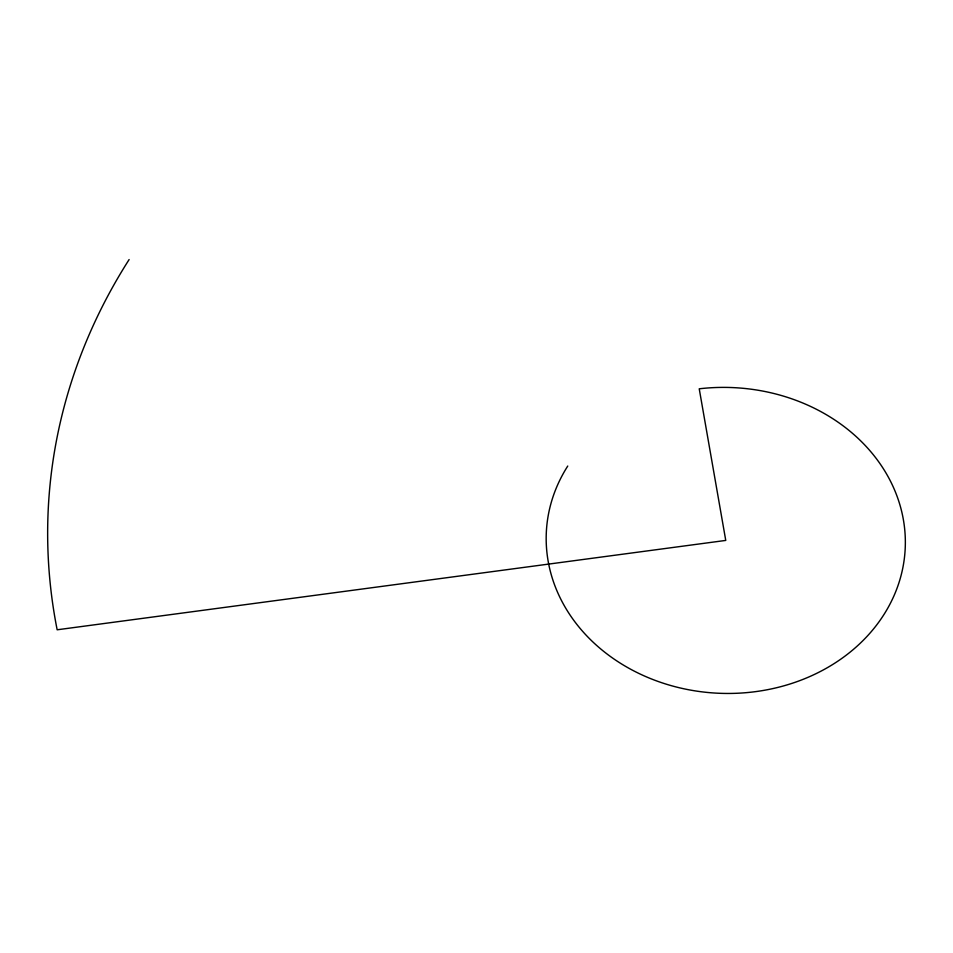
<?xml version="1.0" encoding="UTF-8"?>
<svg xmlns="http://www.w3.org/2000/svg" width="953" height="953" viewBox="0 0 953 953"><rect width="100%" height="100%" fill="white"/><g stroke="black" fill="none" stroke-linecap="round" stroke-linejoin="round"><path stroke-width="1.43" d="M129.12 259.55A678.25 577.685 2.2 0 0 57.156 629.79L725.757 540.422L699.228 388.8A179.629 152.992 2.2 0 1 904.957 552.43A179.629 152.992 2.2 0 1 676.011 686.934A179.629 152.992 2.2 0 1 567.75 466.041"/></g></svg>
